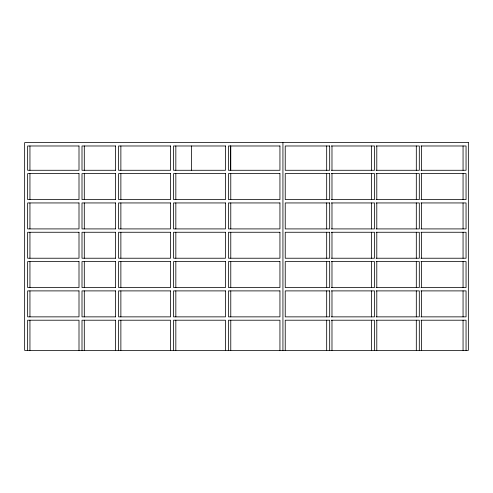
<?xml version="1.0" encoding="UTF-8"?>
<svg xmlns="http://www.w3.org/2000/svg" width="493" height="493" viewBox="0 0 493 493"><rect width="100%" height="100%" fill="white"/><g stroke="black" fill="none" stroke-linecap="round" stroke-linejoin="round"><path stroke-width="0.74" d="M115.584 145.983L82.004 145.983L82.004 170.276L115.584 170.276M331.259 145.983L374.495 145.983L374.495 170.276L331.259 170.276M376.073 145.983L419.309 145.983L419.309 170.276L376.073 170.276M420.905 145.983L466.051 145.983L466.051 170.276L420.905 170.276M115.584 173.628L82.004 173.628L82.004 199.591L115.584 199.591M331.259 173.628L374.495 173.628L374.495 199.591L331.259 199.591M376.073 173.628L419.309 173.628L419.309 199.591L376.073 199.591M420.905 173.628L466.051 173.628L466.051 199.591L420.905 199.591M115.584 202.943L82.004 202.943L82.004 228.912L115.584 228.912M331.259 202.943L374.495 202.943L374.495 228.912L331.259 228.912M376.073 202.943L419.309 202.943L419.309 228.912L376.073 228.912M420.905 202.943L466.051 202.943L466.051 228.912L420.905 228.912M115.584 232.258L82.004 232.258L82.004 258.227L115.584 258.227M331.259 232.258L374.495 232.258L374.495 258.227L331.259 258.227M376.073 232.258L419.309 232.258L419.309 258.227L376.073 258.227M420.905 232.258L466.051 232.258L466.051 258.227L420.905 258.227M115.584 261.58L82.004 261.58L82.004 287.542L115.584 287.542M331.259 261.58L374.495 261.58L374.495 287.542L331.259 287.542M376.073 261.58L419.309 261.58L419.309 287.542L376.073 287.542M420.905 261.58L466.051 261.58L466.051 287.542L420.905 287.542M115.584 290.895L82.004 290.895L82.004 316.863L115.584 316.863M331.259 290.895L374.495 290.895L374.495 316.863L331.259 316.863M376.073 290.895L419.309 290.895L419.309 316.863L376.073 316.863M420.905 290.895L466.051 290.895L466.051 316.863L420.905 316.863M115.584 320.21L82.004 320.21L82.004 350.369M331.259 320.21L374.495 320.21L374.495 350.369M376.073 320.21L419.309 320.21L419.309 350.369M420.905 320.21L466.051 320.21L466.051 350.369M463.056 145.983L463.056 170.276M463.056 173.628L463.056 199.591M463.056 202.943L463.056 228.912M463.056 232.258L463.056 258.227M463.056 261.58L463.056 287.542M463.056 290.895L463.056 316.863M463.056 320.21L463.056 350.369M421.601 145.983L421.601 170.276M421.601 173.628L421.601 199.591M421.601 202.943L421.601 228.912M421.601 232.258L421.601 258.227M421.601 261.58L421.601 287.542M421.601 290.895L421.601 316.863M421.601 320.21L421.601 350.369M416.308 145.983L416.308 170.276M416.308 173.628L416.308 199.591M416.308 202.943L416.308 228.912M416.308 232.258L416.308 258.227M416.308 261.58L416.308 287.542M416.308 290.895L416.308 316.863M416.308 320.21L416.308 350.369M376.794 145.983L376.794 170.276M376.794 173.628L376.794 199.591M376.794 202.943L376.794 228.912M376.794 232.258L376.794 258.227M376.794 261.58L376.794 287.542M376.794 290.895L376.794 316.863M376.794 320.21L376.794 350.369M371.494 145.983L371.494 170.276M371.494 173.628L371.494 199.591M371.494 202.943L371.494 228.912M371.494 232.258L371.494 258.227M371.494 261.58L371.494 287.542M371.494 290.895L371.494 316.863M371.494 320.21L371.494 350.369M331.98 145.983L331.98 170.276M331.98 173.628L331.98 199.591M331.98 202.943L331.98 228.912M331.98 232.258L331.98 258.227M331.98 261.58L331.98 287.542M331.98 290.895L331.98 316.863M331.98 320.21L331.98 350.369M329.681 350.369L329.681 320.21L285.231 320.21L285.231 350.369M326.686 145.983L326.686 170.276M326.686 173.628L326.686 199.591M326.686 202.943L326.686 228.912M326.686 232.258L326.686 258.227M326.686 261.58L326.686 287.542M326.686 290.895L326.686 316.863M326.686 320.21L326.686 350.369M282.933 142.631L282.933 350.369M279.938 350.369L279.938 320.21L228.475 320.21L228.475 350.369M230.773 145.983L230.773 170.276M230.773 173.628L230.773 199.591M230.773 202.943L230.773 228.912M230.773 232.258L230.773 258.227M230.773 261.58L230.773 287.542M230.773 290.895L230.773 316.863M230.773 320.21L230.773 350.369M230.484 145.983L230.484 170.276M225.48 350.369L225.48 320.21L173.536 320.21L173.536 350.369M191.413 145.983L191.413 170.276M175.835 145.983L175.835 170.276M175.835 173.628L175.835 199.591M175.835 202.943L175.835 228.912M175.835 232.258L175.835 258.227M175.835 261.58L175.835 287.542M175.835 290.895L175.835 316.863M175.835 320.21L175.835 350.369M170.541 350.369L170.541 320.21L118.579 320.21L118.579 350.369M120.871 145.983L120.871 170.276M120.871 173.628L120.871 199.591M120.871 202.943L120.871 228.912M120.871 232.258L120.871 258.227M120.871 261.58L120.871 287.542M120.871 290.895L120.871 316.863M120.871 320.21L120.871 350.369M115.578 145.983L115.578 170.276M115.578 173.628L115.578 199.591M115.578 202.943L115.578 228.912M115.578 232.258L115.578 258.227M115.578 261.58L115.578 287.542M115.578 290.895L115.578 316.863M115.578 320.21L115.578 350.369M84.297 145.983L84.297 170.276M84.297 173.628L84.297 199.591M84.297 202.943L84.297 228.912M84.297 232.258L84.297 258.227M84.297 261.58L84.297 287.542M84.297 290.895L84.297 316.863M84.297 320.21L84.297 350.369M79.003 350.369L79.003 320.21L27.645 320.21L27.645 350.369M29.944 145.983L29.944 170.276M29.944 173.628L29.944 199.591M29.944 202.943L29.944 228.912M29.944 232.258L29.944 258.227M29.944 261.58L29.944 287.542M29.944 290.895L29.944 316.863M29.944 320.21L29.944 350.369M468.35 142.631L24.65 142.631L24.65 350.369L468.35 350.369L468.35 142.631M79.003 145.983L27.645 145.983L27.645 170.276L79.003 170.276L79.003 145.983M170.547 145.983L118.579 145.983L118.579 170.276L170.547 170.276L170.541 145.983M225.504 145.983L173.536 145.983L173.536 170.276L225.504 170.276L225.48 145.983M279.938 145.983L228.475 145.983L228.475 170.276L279.938 170.276L279.938 145.983M329.681 145.983L285.231 145.983L285.231 170.276L329.681 170.276L329.681 145.983M79.003 173.628L27.645 173.628L27.645 199.591L79.003 199.591L79.003 173.628M170.547 173.628L118.579 173.628L118.579 199.591L170.547 199.591L170.541 173.628M225.486 173.628L173.536 173.628L173.536 199.591L225.486 199.591L225.48 173.628M279.938 173.628L228.475 173.628L228.475 199.591L279.938 199.591L279.938 173.628M329.681 173.628L285.231 173.628L285.231 199.591L329.681 199.591L329.681 173.628M79.003 202.943L27.645 202.943L27.645 228.912L79.003 228.912L79.003 202.943M170.547 202.943L118.579 202.943L118.579 228.912L170.547 228.912L170.541 202.943M225.486 202.943L173.536 202.943L173.536 228.912L225.486 228.912L225.48 202.943M279.938 202.943L228.475 202.943L228.475 228.912L279.938 228.912L279.938 202.943M329.681 202.943L285.231 202.943L285.231 228.912L329.681 228.912L329.681 202.943M79.003 232.258L27.645 232.258L27.645 258.227L79.003 258.227L79.003 232.258M170.547 232.258L118.579 232.258L118.579 258.227L170.547 258.227L170.541 232.258M225.486 232.258L173.536 232.258L173.536 258.227L225.486 258.227L225.48 232.258M279.938 232.258L228.475 232.258L228.475 258.227L279.938 258.227L279.938 232.258M329.681 232.258L285.231 232.258L285.231 258.227L329.681 258.227L329.681 232.258M79.003 261.58L27.645 261.58L27.645 287.542L79.003 287.542L79.003 261.58M170.547 261.58L118.579 261.58L118.579 287.542L170.547 287.542L170.541 261.58M225.486 261.58L173.536 261.58L173.536 287.542L225.486 287.542L225.48 261.58M279.938 261.58L228.475 261.58L228.475 287.542L279.938 287.542L279.938 261.58M329.681 261.58L285.231 261.58L285.231 287.542L329.681 287.542L329.681 261.58M79.003 290.895L27.645 290.895L27.645 316.863L79.003 316.863L79.003 290.895M170.547 290.895L118.579 290.895L118.579 316.863L170.547 316.863L170.541 290.895M225.486 290.895L173.536 290.895L173.536 316.863L225.486 316.863L225.48 290.895M279.938 290.895L228.475 290.895L228.475 316.863L279.938 316.863L279.938 290.895M329.681 290.895L285.231 290.895L285.231 316.863L329.681 316.863L329.681 290.895"/></g></svg>
